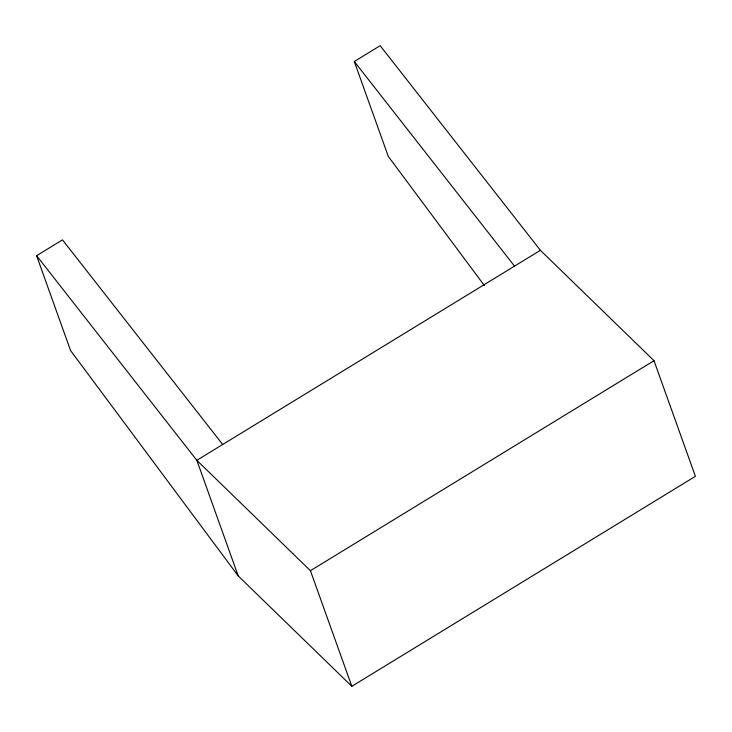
<?xml version="1.0" encoding="UTF-8"?>
<svg xmlns="http://www.w3.org/2000/svg" width="732" height="732" viewBox="0 0 732 732"><rect width="100%" height="100%" fill="white"/><g stroke="black" fill="none" stroke-linecap="round" stroke-linejoin="round"><path stroke-width="1.1" d="M484.374 285.562L388.28 156.392L354.306 61.506L380.183 45.686L540.408 250.317L653.996 360.693L695.4 476.322L351.817 686.314L238.229 575.938L70.574 350.564L36.6 255.678L62.476 239.867L222.702 444.498M540.408 250.317L196.826 460.309L238.229 575.938M36.6 255.678L196.826 460.309L310.423 570.686L653.996 360.693M354.306 61.506L514.532 266.137M310.423 570.686L351.817 686.314"/></g></svg>
